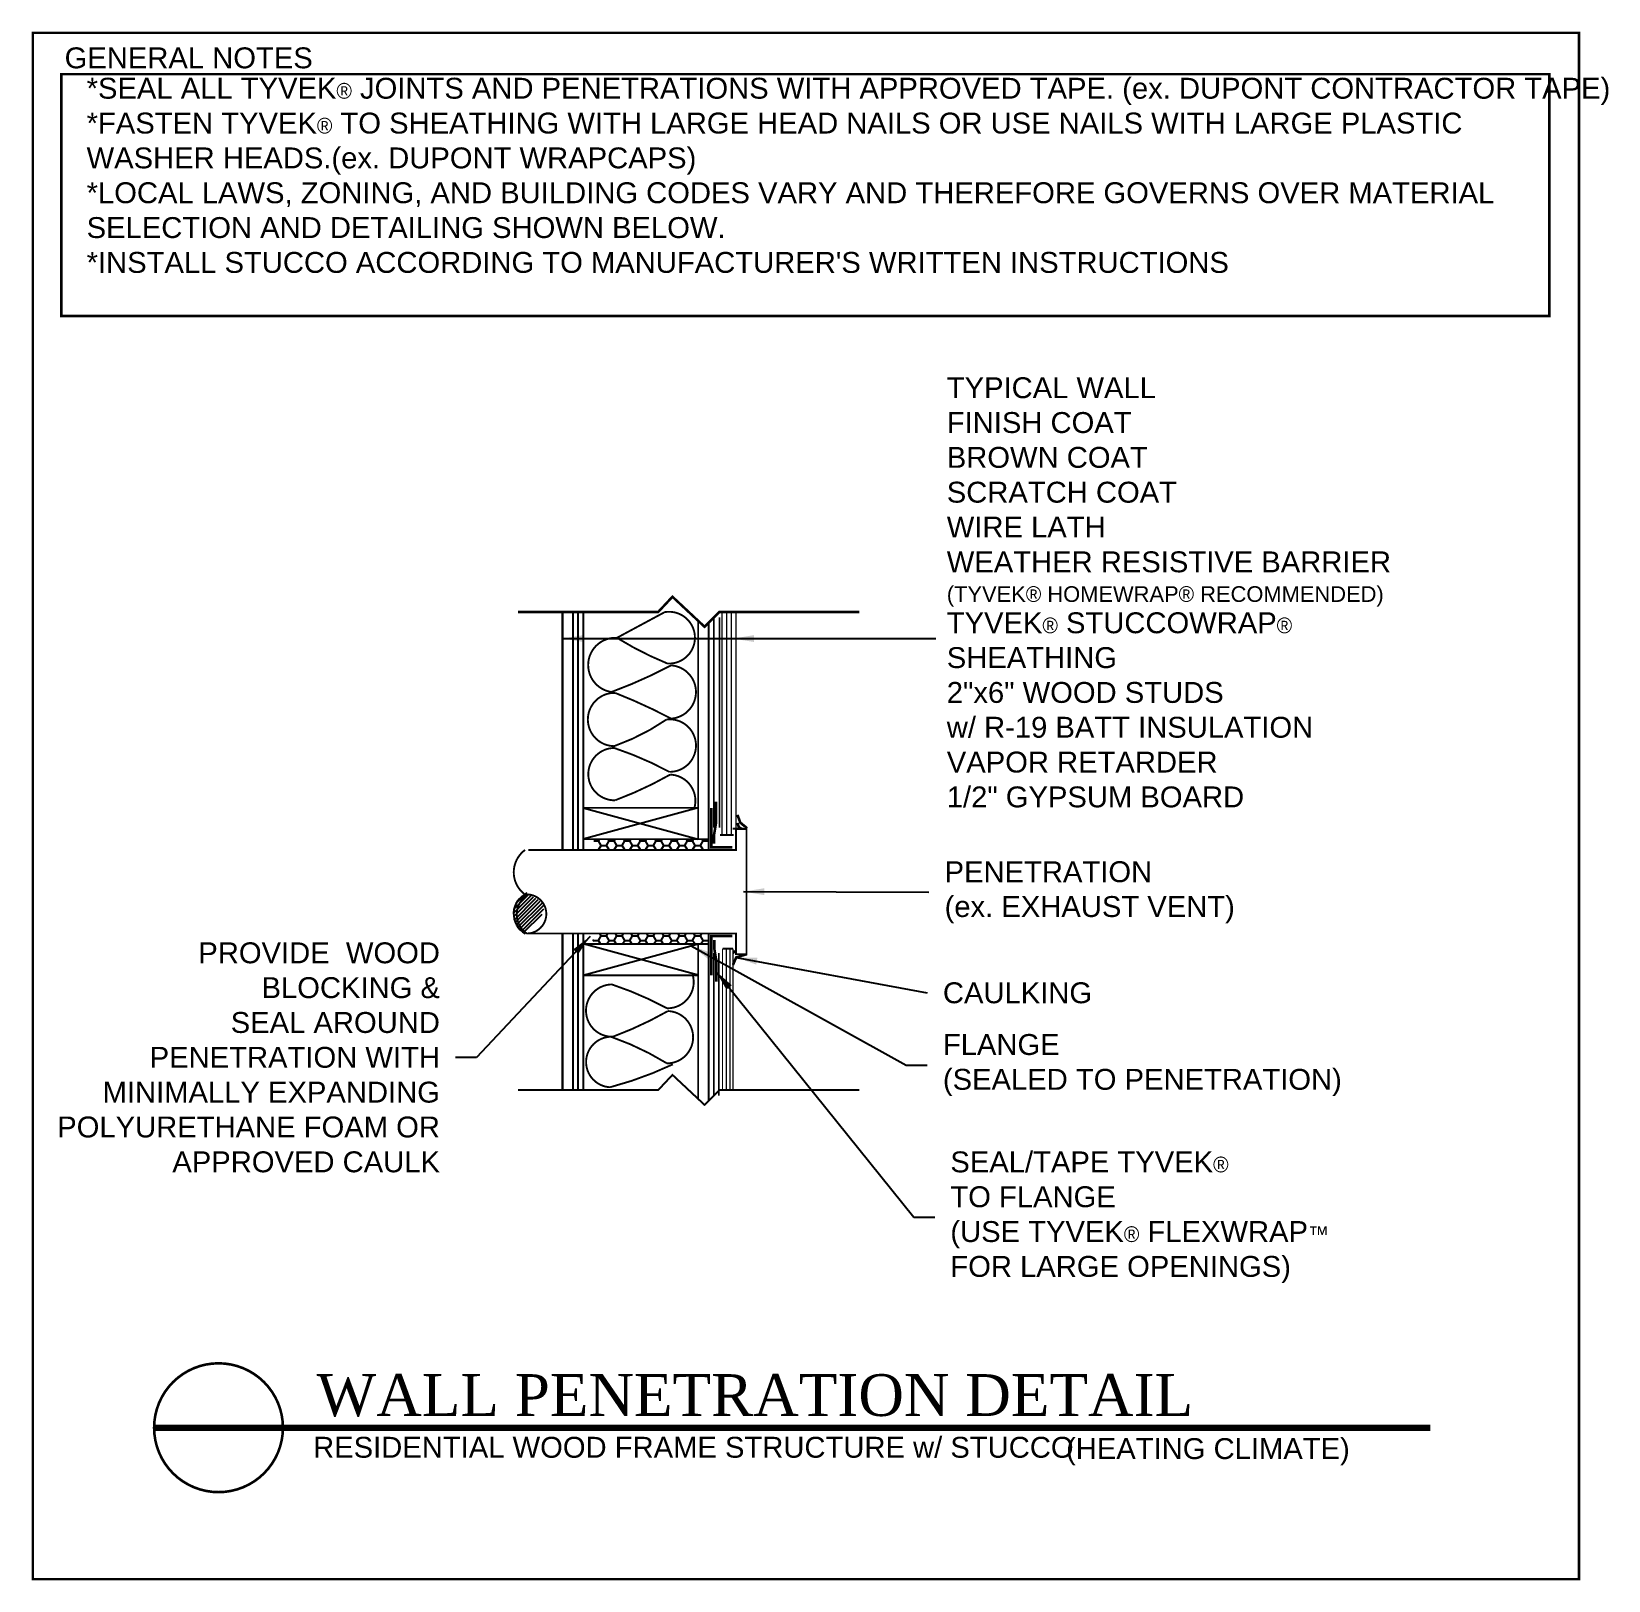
# Model space of a CAD drawing. Extents: x -11.2 to 64.2, y -497.7 to -423.6.
import ezdxf

# ---------------------------------------------------------------- set-up
doc = ezdxf.new("R2010")
doc.units = 0
doc.header["$MEASUREMENT"] = 0
for name, pattern in [('CENTER', [2, 1.25, -0.25, 0.25, -0.25]), ('DASHED', [0.75, 0.5, -0.25]), ('DASHED2', [0.375, 0.25, -0.125])]:
    doc.linetypes.add(name, pattern=pattern)
doc.layers.get('0').update_dxf_attribs({"linetype": 'CONTINUOUS'})
for name, color, linetype in [('CLADDING', 7, 'CONTINUOUS'), ('FASTENING', 1, 'CONTINUOUS'), ('INSULATION', 40, 'CONTINUOUS'), ('STRUCTURE', 7, 'CONTINUOUS'), ('TEXT', 7, 'CONTINUOUS'), ('TITLE', 7, 'CONTINUOUS'), ('TYVEK', 5, 'DASHED'), ('VAPOURBARRIER', 114, 'CENTER'), ('WINDOW', 7, 'CONTINUOUS')]:
    doc.layers.add(name, color=color, linetype=linetype)
doc.styles.add('DETAILS', font='sanss___.ttf', dxfattribs={"height": 1})
doc.styles.add('TITLE', font='times.ttf', dxfattribs={"height": 2})
doc.dimstyles.new('TYVEKDETAILS', dxfattribs={"dimtxt": 1.5, "dimasz": 1, "dimexe": 0.75, "dimexo": 0.75, "dimgap": 0.75, "dimtad": 0, "dimtih": 1, "dimtoh": 1, "dimdec": 4, "dimzin": 0, "dimdsep": 46, "dimlunit": 4, "dimtxsty": 'DETAILS', "dimcen": 0.0625, "dimadec": 0, "dimazin": 0, "dimtfac": 1, "dimtdec": 4, "dimtofl": 0, "dimtmove": 0, "dimatfit": 3, "dimfxl": 0, "dimfrac": 2, "dimtolj": 1, "dimtzin": 0, "dimarcsym": 0})
pattern_1 = [(0, (5.51206, -14.7662), (0.375, 0.21650635), [0.25, -0.5]), (120, (5.51206, -14.7662), (-0.375, 0.21650635), [0.25, -0.5]), (60, (5.51206, -14.7662), (8e-10, 0.4330127), [-0.5, 0.25])]

# ---------------------------------------------------------------- blocks, each defined once
blk = doc.blocks.new('A$C62347D60')
at = {"const_width": 0.125}
blk.add_lwpolyline([(0.062, 0.062), (74.062, 0.062), (74.062, 74.062), (0.062, 74.062)], close=True, dxfattribs=at)
blk.add_lwpolyline([(8.949, 10.392, -1), (8.949, 4.226, -1), (8.949, 10.392, -0.7496)], format="xyb", dxfattribs=at)
at = {"layer": 'TITLE', "const_width": 0.125}
blk.add_lwpolyline([(1.428, 72.084), (72.635, 72.084), (72.635, 60.518), (1.428, 60.518)], close=True, dxfattribs=at)
at = {"layer": 'TITLE', "insert": (1.583, 73.365), "char_height": 1, "width": 19.25, "attachment_point": 1, "style": 'DETAILS'}
blk.add_mtext('GENERAL NOTES', dxfattribs=at)
blk = doc.blocks.new('A$C23C84D14')
at = {"layer": 'WINDOW'}
blk.add_blockref('A$C62347D60', (0, 0), dxfattribs=at)

msp = doc.modelspace()

# ---------------------------------------------------------------- hatches: boundary and pattern name
at = {"layer": 'INSULATION'}
h = msp.add_hatch(dxfattribs=at)
h.set_pattern_fill('HONEY', scale=2, style=0)
h.set_pattern_definition(pattern_1)
h.paths.add_polyline_path([(21.157, -462.72), (21.157, -462.208), (15.657, -462.208), (15.657, -462.72)])
h = msp.add_hatch(dxfattribs=at)
h.set_pattern_fill('HONEY', scale=2, style=0)
h.set_pattern_definition(pattern_1)
h.paths.add_polyline_path([(15.62, -466.72), (15.62, -467.221), (21.12, -467.221), (21.12, -466.72)])
at = {"layer": 'STRUCTURE'}
h = msp.add_hatch(dxfattribs=at)
h.set_pattern_fill('ANSI31', color=256, style=0)
h.set_pattern_definition([(45, (15.33067, -320.81076), (-0.08838835, 0.08838835), [])])
edge = h.paths.add_edge_path()
edge.add_spline(control_points=[(12.373, -466.72), (12.884, -466.222), (13.705, -465.421), (12.805, -464.972), (12.468, -464.795)], knot_values=[2.544902, 2.544902, 2.544902, 2.544902, 4.156019, 5.134538, 5.134538, 5.134538, 5.134538], degree=3, periodic=0)
edge.add_arc((12.893, -465.781), 1.073, 113.33784, 241.0098)

# ---------------------------------------------------------------- linework, layer by layer
for p, q in [((21.282, -462.595), (21.282, -460.72)), ((21.282, -462.595), (22.282, -462.595)), ((21.282, -466.845), (22.282, -466.845)), ((21.282, -468.72), (21.282, -466.845))]:
    msp.add_line(p, q)
for points, const_width in [([(12.038, -451.334), (18.741, -451.334), (19.424, -450.604), (20.96, -452.041), (21.667, -451.334), (28.37, -451.334)], 0.12), ([(12.038, -474.214), (18.741, -474.214), (19.424, -473.485), (20.96, -474.922), (21.667, -474.214), (28.37, -474.214)], 0.09)]:
    msp.add_lwpolyline(points, dxfattribs=dict(const_width=const_width))
at = {"color": 112, "const_width": 0.125}
for points in [[(21.412, -462.416), (21.412, -462.016), (21.512, -461.416), (21.512, -460.416)], [(21.423, -467.023), (21.423, -467.424), (21.523, -468.023), (21.523, -469.023)]]:
    msp.add_lwpolyline(points, dxfattribs=at)
at = {"color": 124, "const_width": 0.125}
for points in [[(21.282, -460.72), (21.282, -462.595), (22.282, -462.595)], [(22.282, -466.845), (21.282, -466.845), (21.282, -468.72)]]:
    msp.add_lwpolyline(points, dxfattribs=at)
at = {"layer": 'CLADDING', "linetype": 'DASHED2', "const_width": 0.06}
for points in [[(21.8, -451.334), (21.8, -462.008)], [(21.82, -467.45), (21.82, -474.224)]]:
    msp.add_lwpolyline(points, dxfattribs=at)
at = {"layer": 'CLADDING'}
for points, const_width in [([(22.021, -451.334), (22.021, -462.008)], 0.06), ([(22.462, -451.334), (22.462, -462.008)], 0.06), ([(22.32, -467.45), (21.82, -467.45)], 0.09), ([(21.998, -467.45), (21.998, -474.214)], 0.06), ([(22.32, -467.45), (22.32, -474.214)], 0.06)]:
    msp.add_lwpolyline(points, dxfattribs=dict(at, const_width=const_width))
at = {"layer": 'CLADDING', "color": 65, "const_width": 0.06}
for points in [[(22.242, -451.334), (22.242, -462.008)], [(22.175, -467.45), (22.175, -474.214)]]:
    msp.add_lwpolyline(points, dxfattribs=at)
at = {"layer": 'FASTENING', "const_width": 0.125}
for points in [[(22.995, -461.68), (22.672, -461.415), (22.533, -461.04)], [(22.716, -461.685), (22.607, -461.646), (22.533, -461.427)], [(22.469, -467.568), (22.397, -467.58), (22.32, -467.652)], [(22.969, -467.712), (22.477, -467.861), (22.32, -468.221)]]:
    msp.add_lwpolyline(points, dxfattribs=at)
at = {"layer": 'INSULATION', "const_width": 0.09}
for points in [[(16.767, -452.57), (19.053, -451.34, -1.120916), (19.185, -453.8, -0.042055), (16.767, -452.57, 0.955215), (16.504, -455.162, 0.033771), (19.361, -453.888, -0.932497), (19.361, -456.436, 0.02843), (16.679, -455.205, 1.006035), (16.635, -457.753, 0.065918), (19.141, -456.479, -1.071863), (19.273, -458.983, 0.044094), (16.635, -457.841, 1.007041), (16.679, -460.345, 0.04039), (19.317, -459.115, -0.486087), (20.475, -460.708, -0.486087)], [(20.399, -468.721, -0.497503), (19.163, -470.299, 0.044094), (16.526, -469.157, 1.007041), (16.569, -471.661, 0.04039), (19.207, -470.431, -0.980527), (19.163, -472.935, 0.054396), (16.482, -471.661, 0.967203), (16.438, -474.077, 0.046019), (19.443, -472.981)]]:
    msp.add_lwpolyline(points, format="xyb", dxfattribs=at)
at = {"layer": 'STRUCTURE'}
for p, q in [((14.157, -451.334), (14.157, -462.72)), ((14.657, -451.334), (14.657, -462.72)), ((15.157, -460.708), (20.657, -462.208)), ((20.657, -460.708), (15.157, -462.208)), ((22.82, -461.714), (22.32, -461.714)), ((14.157, -466.72), (14.157, -474.214)), ((14.657, -466.72), (14.657, -474.214)), ((15.157, -466.72), (15.157, -474.214)), ((21.157, -466.72), (21.157, -468.571)), ((20.657, -468.721), (15.157, -467.221)), ((15.157, -468.721), (20.657, -467.221)), ((21.157, -468.571), (21.157, -474.724))]:
    msp.add_line(p, q, dxfattribs=at)
at = {"layer": 'STRUCTURE', "const_width": 0.09}
for points in [[(14.157, -462.72), (14.157, -451.334), (14.657, -451.334), (14.657, -462.72)], [(15.157, -451.334), (15.157, -462.72)], [(20.657, -462.208), (20.657, -451.758)], [(21.157, -462.72), (21.157, -451.843)], [(20.657, -460.708), (15.157, -460.708)], [(21.157, -462.208), (15.157, -462.208)], [(22.358, -462.008), (21.696, -462.008)], [(14.157, -466.72), (14.157, -474.214), (14.657, -474.214), (14.657, -466.72)], [(15.157, -466.72), (15.157, -474.214)], [(20.657, -467.196), (20.657, -474.638)], [(21.157, -466.72), (21.157, -474.724)], [(21.157, -467.221), (15.157, -467.221)], [(20.657, -468.721), (15.157, -468.721)]]:
    msp.add_lwpolyline(points, dxfattribs=at)
for points in [[(12.522, -462.72), (22.469, -462.72), (22.469, -461.72), (22.969, -461.72), (22.969, -467.712), (22.469, -467.71), (22.469, -466.72), (12.45, -466.72, -0.541161), (12.509, -464.849, -0.969369), (12.45, -466.72)], [(12.36, -464.849, -0.505508), (12.373, -462.72, -0.238936)]]:
    msp.add_lwpolyline(points, format="xyb", dxfattribs=at)
at = {"layer": 'STRUCTURE'}
msp.add_arc((12.893, -465.781), 1.073, 113.33784, 241.0098, dxfattribs=at)
msp.add_arc((12.893, -465.781), 1.073, 113.33784, 241.0098, dxfattribs=at)
at = {"layer": 'TITLE', "const_width": 0.3}
msp.add_lwpolyline([(-5.383, -490.372), (55.703, -490.372)], dxfattribs=at)
at = {"layer": 'TYVEK', "const_width": 0.09}
for points in [[(21.407, -451.593), (21.407, -461.657)], [(21.407, -467.645), (21.407, -468.571), (21.407, -474.474)]]:
    msp.add_lwpolyline(points, dxfattribs=at)
at = {"layer": 'TYVEK', "color": 4, "const_width": 0.09}
for points in [[(21.674, -451.593), (21.674, -461.657)], [(21.642, -467.645), (21.642, -468.571), (21.642, -474.474)]]:
    msp.add_lwpolyline(points, dxfattribs=at)
at = {"layer": 'VAPOURBARRIER', "linetype": 'CENTER', "const_width": 0.09}
for points in [[(14.907, -451.334), (14.907, -462.72)], [(14.907, -466.72), (14.907, -474.214)]]:
    msp.add_lwpolyline(points, dxfattribs=at)

# ---------------------------------------------------------------- block references
at = {"layer": 'INSULATION'}
msp.add_blockref('A$C23C84D14', (-11.25, -497.68), dxfattribs=at)

# ---------------------------------------------------------------- texts
at = {"layer": 'STRUCTURE', "insert": (8.296, -472.652), "char_height": 1, "attachment_point": 6, "style": 'DETAILS'}
msp.add_mtext('PROVIDE  WOOD \\PBLOCKING &\\PSEAL AROUND \\PPENETRATION WITH \\PMINIMALLY EXPANDING\\PPOLYURETHANE FOAM OR\\PAPPROVED CAULK', dxfattribs=at)
at = {"layer": 'TEXT', "insert": (-8.613, -425.769), "char_height": 1, "width": 69.25, "attachment_point": 1, "style": 'DETAILS'}
msp.add_mtext("*SEAL ALL TYVEK{\\fSymbol|b0|i0|c2|p18;\\H0.75x;â} JOINTS AND PENETRATIONS WITH APPROVED TAPE. (ex. DUPONT CONTRACTOR TAPE)\\P*{\\fSansSerif|b0|i0|c2|p0;FASTEN TYVEK\\fSymbol|b0|i0|c2|p16;\\H0.75x;â\\fSansSerif|b0|i0|c2|p0;\\H1.333x; TO SHEATHING WITH LARGE HEAD NAILS OR USE NAILS WITH LARGE PLASTIC WASHER HEADS.}(ex. DUPONT WRAPCAPS)\\P*LOCAL LAWS, ZONING, AND BUILDING CODES VARY AND THEREFORE GOVERNS OVER MATERIAL SELECTION AND DETAILING SHOWN BELOW.\\P*INSTALL STUCCO ACCORDING TO MANUFACTURER'S WRITTEN INSTRUCTIONS", dxfattribs=at)
at = {"layer": 'TEXT', "attachment_point": 4, "style": 'DETAILS'}
for s, insert, char_height in [('TYPICAL WALL\\PFINISH COAT\\PBROWN COAT\\PSCRATCH COAT\\PWIRE LATH\\PWEATHER RESISTIVE BARRIER\\P{\\fArial|b0|i0|c0|p34;\\H0.75x;(TYVEK\\fSymbol|b0|i0|c2|p18;â\\fArial|b0|i0|c0|p34; HOMEWRAP\\fSymbol|b0|i0|c2|p18;â\\fArial|b0|i0|c0|p34; RECOMMENDED)\\P}TYVEK{\\fSymbol|b0|i0|c2|p18;\\H0.75x;â} STUCCOWRAP{\\fSymbol|b0|i0|c2|p18;\\H0.75x;â\\P}SHEATHING\\P2"x6" WOOD STUDS \\Pw/ R-19 BATT INSULATION\\PVAPOR RETARDER\\P1/2" GYPSUM BOARD', (32.553, -450.399), 0.99975), ('PENETRATION\\P(ex. EXHAUST VENT)', (32.448, -464.747), 1), ('\\A1;CAULKING', (32.367, -469.564), 1), ('FLANGE \\P(SEALED TO PENETRATION)', (32.367, -473.016), 1), ('SEAL/TAPE TYVEK{\\fSymbol|b0|i0|c2|p18;\\H0.75x;â\\P}TO FLANGE\\P(USE TYVEK{\\fSymbol|b0|i0|c2|p18;\\H0.75x;â} FLEXWRAP{\\fSymbol|b0|i0|c2|p18;\\H0.75x;Ô} \\PFOR LARGE OPENINGS)', (32.724, -480.301), 1)]:
    msp.add_mtext(s, dxfattribs=dict(at, insert=insert, char_height=char_height))
at = {"layer": 'TITLE', "attachment_point": 4}
for s, insert, char_height, width, style in [('WALL PENETRATION DETAIL', (2.398, -488.83), 2, 54.43787, 'TITLE'), ('RESIDENTIAL WOOD FRAME STRUCTURE w/ STUCCO ', (2.226, -491.314), 1, 54.4375, 'DETAILS'), ('(HEATING CLIMATE)', (38.26, -491.521), 1, 14.74941, 'DETAILS')]:
    msp.add_mtext(s, dxfattribs=dict(at, insert=insert, char_height=char_height, width=width, style=style))

# ---------------------------------------------------------------- leaders
at = {"layer": 'STRUCTURE', "annotation_type": 0, "has_hookline": 1, "hookline_direction": 1, "text_width": 17.804}
msp.add_leader([(15.479, -466.862), (10.046, -472.652), (9.046, -472.652)], dimstyle='TYVEKDETAILS', dxfattribs=at)
at = {"layer": 'TEXT'}
for points in [[(14.157, -452.605), (32.032, -452.605)], [(22.324, -452.605), (31.84, -452.605)]]:
    msp.add_leader(points, dimstyle='TYVEKDETAILS', dxfattribs=at)
at = {"layer": 'TEXT', "annotation_type": 0, "has_hookline": 1, "hookline_direction": 0}
for points, text_width in [([(22.82, -464.714), (31.698, -464.747)], 13.439), ([(20.32, -467.302), (30.617, -473.016), (31.617, -473.016)], 18.546), ([(22.477, -467.861), (31.617, -469.564)], 6.853), ([(21.507, -468.523), (30.974, -480.301), (31.974, -480.301)], 17.844)]:
    msp.add_leader(points, dimstyle='TYVEKDETAILS', dxfattribs=dict(at, text_width=text_width))

doc.saveas('drawing.dxf')
